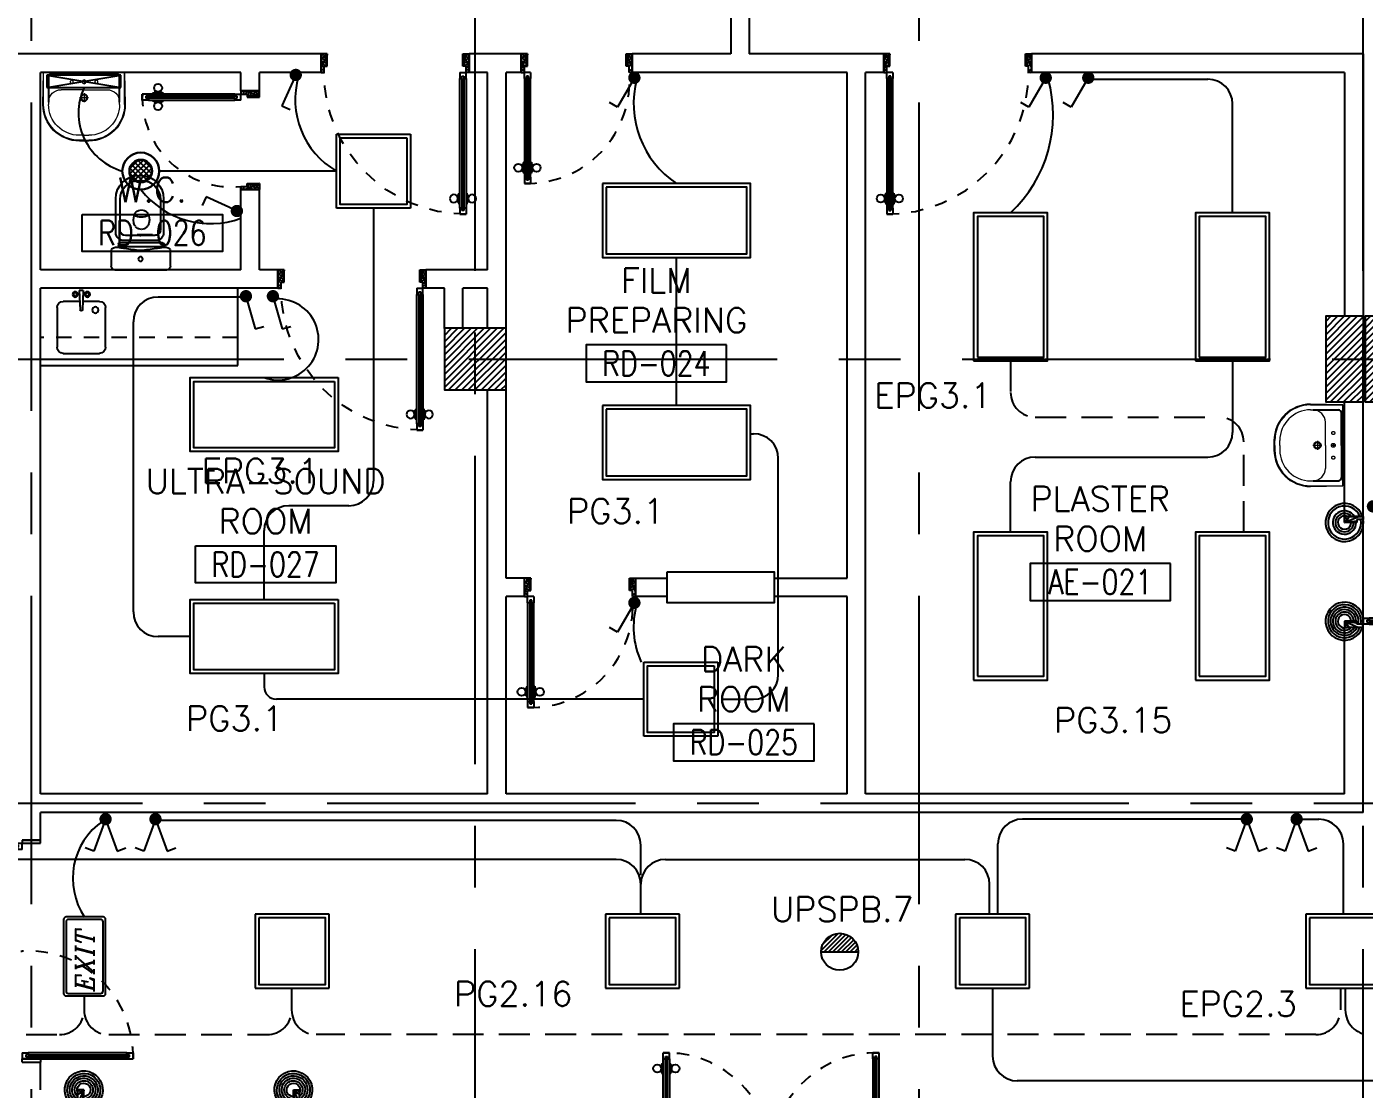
# Model space of a CAD drawing. Extents: x -10 to 91, y -4 to 87.
# Drawn here: x 35.11 to 45.95, y 52.99 to 61.6 of the extents above; entities that cross this region are included whole.
import ezdxf
from ezdxf.enums import TextEntityAlignment as Align

# ---------------------------------------------------------------- set-up
doc = ezdxf.new("R2010")
doc.units = 0
doc.header["$MEASUREMENT"] = 0
for name, pattern in [('CENTERX2', [4, 2.5, -0.5, 0.5, -0.5]), ('DASHED', [0.75, 0.5, -0.25]), ('HIDDEN', [0.375, 0.25, -0.125]), ('HIDDEN2', [0.1875, 0.125, -0.0625])]:
    doc.linetypes.add(name, pattern=pattern)
doc.layers.get('0').update_dxf_attribs({"linetype": 'CONTINUOUS'})
for name, color, linetype in [('AXES', 11, 'CENTERX2'), ('COL', 11, 'CONTINUOUS'), ('DIM', 11, 'CONTINUOUS'), ('DOOR', 11, 'CONTINUOUS'), ('E-CLINE', 2, 'CONTINUOUS'), ('E-HLINE', 2, 'HIDDEN'), ('E-LITE', 4, 'CONTINUOUS'), ('E-SWITCH', 4, 'CONTINUOUS'), ('E-TRXT', 4, 'CONTINUOUS'), ('EJ', 11, 'CONTINUOUS'), ('EL-LITE', 4, 'CONTINUOUS'), ('FIX', 11, 'CONTINUOUS'), ('HAT', 11, 'CONTINUOUS'), ('Locker', 11, 'CONTINUOUS'), ('ME-FIX', 11, 'CONTINUOUS'), ('RM-BOX', 11, 'CONTINUOUS'), ('RM-NAME', 11, 'CONTINUOUS'), ('RM-NO', 11, 'CONTINUOUS'), ('SUNI-FUR', 11, 'CONTINUOUS'), ('WALL', 11, 'CONTINUOUS')]:
    doc.layers.add(name, color=color, linetype=linetype)
doc.styles.add('ITALICC', font='italicc')
doc.styles.add('ROMANS', font='ROMANS.shx', dxfattribs={"width": 0.6})

# ---------------------------------------------------------------- blocks, each defined once
blk = doc.blocks.new('RM1')
at = {"layer": 'RM-BOX'}
blk.add_lwpolyline([(570, -200), (-570, -200), (-570, -500), (570, -500)], close=True, dxfattribs=at)
at = {"layer": 'RM-NAME', "style": 'ROMANS'}
for tag, p in [('ROOMNAME1', (0, 324)), ('ROOMNAME2', (0, 0))]:
    blk.add_attdef(tag, text='', height=200, dxfattribs=at).set_placement(p, align=Align.MIDDLE)
at = {"layer": 'RM-NO', "style": 'ROMANS', "width": 0.8}
blk.add_attdef('ROOMNO', text='', height=200, dxfattribs=at).set_placement((0, -350), align=Align.MIDDLE)
blk = doc.blocks.new('*X117')
at = {"color": 0}
for p, q in [((49339, 55120), (49820, 55601)), ((49339, 55173), (49767, 55601)), ((49339, 55226), (49714, 55601)), ((49339, 55279), (49661, 55601)), ((49339, 55332), (49608, 55601)), ((49339, 55385), (49555, 55601)), ((49339, 55438), (49502, 55601)), ((49339, 55491), (49449, 55601)), ((49339, 55544), (49396, 55601)), ((49339, 55597), (49343, 55601)), ((49373, 55101), (49839, 55567)), ((49426, 55101), (49839, 55514)), ((49480, 55101), (49839, 55461)), ((49533, 55101), (49839, 55408)), ((49586, 55101), (49839, 55355)), ((49639, 55101), (49839, 55302)), ((49692, 55101), (49839, 55249)), ((49745, 55101), (49839, 55196)), ((49798, 55101), (49839, 55143))]:
    blk.add_line(p, q, dxfattribs=at)
blk = doc.blocks.new('COL50')
at = {"layer": 'COL'}
blk.add_lwpolyline([(-250, 250), (-250, -250), (250, -250), (250, 250)], close=True, dxfattribs=at)
blk = doc.blocks.new('A$C272A55A0')
at = {"layer": 'DOOR', "color": 0, "linetype": 'ByBlock'}
for p, q in [((0, 900), (0, 1050)), ((50, 1050), (0, 1050)), ((50, 950), (50, 1050)), ((1750, 950), (1750, 1050)), ((1750, 1050), (1800, 1050)), ((1800, 1050), (1800, 900)), ((0, 900), (25, 900)), ((25, 950), (50, 950)), ((25, 900), (25, 950)), ((75, 900), (25, 900)), ((25, 850), (25, 900)), ((58, 870), (42, 870)), ((42, 870), (42, 850)), ((58, 850), (58, 870)), ((75, 900), (75, 850)), ((1725, 900), (1775, 900)), ((1725, 900), (1725, 850)), ((1742, 870), (1758, 870)), ((1742, 850), (1742, 870)), ((1775, 950), (1750, 950)), ((1758, 870), (1758, 850)), ((1775, 900), (1775, 950)), ((1800, 900), (1775, 900)), ((1775, 850), (1775, 900)), ((42, 850), (25, 850)), ((75, 850), (58, 850)), ((1725, 850), (1742, 850)), ((1758, 850), (1775, 850)), ((1718, 160), (1709, 160)), ((1709, 95), (1709, 160)), ((1725, 173), (1718, 173)), ((1718, 173), (1718, 83)), ((1718, 95), (1718, 160)), ((1775, 173), (1782, 173)), ((1782, 173), (1782, 83)), ((1782, 160), (1791, 160)), ((1782, 95), (1782, 160)), ((1791, 95), (1791, 160)), ((25, 50), (42, 50)), ((25, 50), (25, 0)), ((25, 0), (75, 0)), ((75, 0), (25, 0)), ((42, 50), (42, 30)), ((42, 30), (58, 30)), ((58, 50), (75, 50)), ((58, 50), (58, 30)), ((75, 50), (75, 0)), ((1718, 95), (1709, 95)), ((1725, 83), (1718, 83)), ((1742, 50), (1725, 50)), ((1725, 50), (1725, 0)), ((1775, 0), (1725, 0)), ((1725, 0), (1775, 0)), ((1742, 50), (1742, 30)), ((1758, 30), (1742, 30)), ((1775, 50), (1758, 50)), ((1758, 50), (1758, 30)), ((1775, 83), (1782, 83)), ((1775, 50), (1775, 0)), ((1782, 95), (1791, 95))]:
    blk.add_line(p, q, dxfattribs=at)
at = {"layer": 'DOOR', "color": 9, "linetype": 'ByBlock'}
for p, q in [((50, 1050), (0, 1010)), ((50, 1050), (0, 937)), ((50, 1050), (37, 950)), ((1750, 1050), (1800, 1010)), ((1750, 1050), (1800, 937)), ((1750, 1050), (1763, 950))]:
    blk.add_line(p, q, dxfattribs=at)
at = {"layer": 'DOOR', "linetype": 'ByBlock'}
for p, q in [((25, 850), (25, 50)), ((42, 850), (42, 50)), ((58, 850), (58, 50)), ((75, 50), (75, 850)), ((1725, 50), (1725, 850)), ((1742, 850), (1742, 50)), ((1758, 850), (1758, 50)), ((1775, 850), (1775, 50))]:
    blk.add_line(p, q, dxfattribs=at)
at = {"layer": 'DOOR', "color": 0, "linetype": 'ByBlock'}
for centre in [(1676, 128), (1824, 128)]:
    blk.add_circle(centre, 32.4, dxfattribs=at)
at = {"layer": 'DOOR', "color": 9, "linetype": 'ByBlock'}
for centre, radius, start, end in [((50, 1050), 54.4, 203.2074, 270), ((50, 1050), 74.4, 227.7764, 270), ((50, 1050), 34.4, 180, 270), ((50, 1050), 14.4, 180, 270), ((1750, 1050), 14.4, 270, 0), ((1750, 1050), 34.4, 270, 0), ((1750, 1050), 54.4, 270, 336.7926), ((1750, 1050), 74.4, 270, 312.2236), ((50, 1050), 94.4, 238.0182, 270), ((50, 1050), 114, 244.0838, 257.3774), ((50, 1050), 134, 248.1598, 259.28), ((50, 1050), 154, 251.1053, 256.2858), ((1750, 1050), 94.4, 270, 301.9818), ((1750, 1050), 114, 282.6226, 295.9162), ((1750, 1050), 134, 280.72, 291.8402), ((1750, 1050), 154, 283.7142, 288.8947)]:
    blk.add_arc(centre, radius, start, end, dxfattribs=at)
at = {"layer": 'DOOR', "linetype": 'HIDDEN', "ltscale": 0.5}
for centre, start, end in [((50, 851), 268.3174, 3.2965), ((1750, 851), 176.7035, 271.6826)]:
    blk.add_arc(centre, 851, start, end, dxfattribs=at)
at = {"layer": 'WALL', "linetype": 'ByBlock'}
blk.add_line((1800, 900), (1800, 1050), dxfattribs=at)
blk = doc.blocks.new('A$C3CD36B94')
at = {"layer": 'DOOR', "color": 0, "linetype": 'ByBlock'}
for p, q in [((106, 950), (56, 950)), ((56, 800), (56, 950)), ((106, 850), (106, 950)), ((806, 950), (856, 950)), ((806, 850), (806, 950)), ((856, 800), (856, 950)), ((856, 950), (856, 800)), ((56, 800), (81, 800)), ((81, 850), (106, 850)), ((81, 800), (81, 850)), ((131, 800), (81, 800)), ((81, 750), (81, 800)), ((114, 770), (98, 770)), ((98, 770), (98, 750)), ((114, 750), (114, 770)), ((131, 800), (131, 750)), ((831, 850), (806, 850)), ((831, 800), (831, 850)), ((856, 800), (831, 800)), ((98, 750), (81, 750)), ((131, 750), (114, 750)), ((65, 95), (65, 160)), ((74, 160), (65, 160)), ((74, 173), (74, 83)), ((81, 173), (74, 173)), ((74, 95), (74, 160)), ((131, 173), (138, 173)), ((138, 173), (138, 83)), ((138, 95), (138, 160)), ((138, 160), (147, 160)), ((147, 95), (147, 160)), ((74, 95), (65, 95)), ((81, 83), (74, 83)), ((81, 50), (81, 0)), ((81, 50), (98, 50)), ((131, 0), (81, 0)), ((81, 0), (131, 0)), ((98, 50), (98, 30)), ((98, 30), (114, 30)), ((114, 50), (114, 30)), ((114, 50), (131, 50)), ((131, 83), (138, 83)), ((131, 50), (131, 0)), ((138, 95), (147, 95))]:
    blk.add_line(p, q, dxfattribs=at)
at = {"layer": 'DOOR', "color": 9, "linetype": 'ByBlock'}
for p, q in [((106, 950), (56, 910)), ((106, 950), (56, 837)), ((106, 950), (93, 850)), ((806, 950), (819, 850)), ((806, 950), (856, 837)), ((806, 950), (856, 910))]:
    blk.add_line(p, q, dxfattribs=at)
at = {"layer": 'DOOR', "linetype": 'ByBlock'}
for p, q in [((81, 750), (81, 50)), ((98, 750), (98, 50)), ((114, 750), (114, 50)), ((131, 50), (131, 750))]:
    blk.add_line(p, q, dxfattribs=at)
at = {"layer": 'DOOR', "color": 0, "linetype": 'ByBlock'}
for centre in [(32, 128), (179, 128)]:
    blk.add_circle(centre, 32.4, dxfattribs=at)
at = {"layer": 'DOOR', "color": 9, "linetype": 'ByBlock'}
for centre, radius, start, end in [((106, 950), 54.4, 203.2074, 270), ((106, 950), 74.4, 227.7764, 270), ((106, 950), 94.4, 238.0182, 270), ((106, 950), 34.4, 180, 270), ((106, 950), 14.4, 180, 270), ((806, 950), 34.4, 270, 0), ((806, 950), 14.4, 270, 0), ((806, 950), 54.4, 270, 336.7926), ((806, 950), 74.4, 270, 312.2236), ((806, 950), 94.4, 270, 301.9818), ((106, 950), 114, 244.0838, 257.3774), ((106, 950), 134, 248.1598, 259.28), ((106, 950), 154, 251.1053, 256.2858), ((806, 950), 134, 280.72, 291.8402), ((806, 950), 154, 283.7142, 288.8947)]:
    blk.add_arc(centre, radius, start, end, dxfattribs=at)
at = {"layer": 'DOOR', "linetype": 'HIDDEN', "ltscale": 0.5}
blk.add_arc((106, 729), 729, 268.0335, 5.6617, dxfattribs=at)
blk = doc.blocks.new('DOOR90')
at = {"layer": 'DOOR', "color": 7, "linetype": 'ByBlock'}
for p, q in [((-150, 0), (0, 0)), ((-150, 0), (-150, -25)), ((0, -50), (-114, 0)), ((0, -50), (-40, 0)), ((0, -50), (0, 0)), ((-1000, -25), (-1050, -25)), ((-1050, -75), (-1050, -25)), ((-1050, -25), (-1050, -75)), ((-1000, -75), (-1050, -75)), ((-1000, -42), (-1020, -42)), ((-1020, -42), (-1020, -58)), ((-1000, -58), (-1020, -58)), ((-1000, -25), (-1000, -42)), ((-1000, -58), (-1000, -75)), ((-878, -18), (-968, -18)), ((-968, -25), (-968, -18)), ((-968, -75), (-968, -82)), ((-878, -82), (-968, -82)), ((-955, -9), (-890, -9)), ((-955, -18), (-955, -9)), ((-955, -18), (-890, -18)), ((-955, -82), (-890, -82)), ((-955, -82), (-955, -91)), ((-955, -91), (-890, -91)), ((-890, -18), (-890, -9)), ((-890, -82), (-890, -91)), ((-878, -25), (-878, -18)), ((-878, -75), (-878, -82)), ((-200, -25), (-150, -25)), ((-200, -42), (-200, -25)), ((-180, -42), (-200, -42)), ((-200, -58), (-180, -58)), ((-200, -75), (-200, -58)), ((-150, -75), (-200, -75)), ((-180, -58), (-180, -42)), ((-150, -25), (-100, -25)), ((-150, -75), (-150, -25)), ((-100, -25), (-100, -50)), ((0, -50), (-100, -37)), ((-100, -50), (0, -50)), ((0, -850), (-114, -900)), ((-100, -875), (-100, -850)), ((0, -850), (-100, -863)), ((-100, -850), (0, -850)), ((0, -850), (-40, -900)), ((0, -850), (0, -900)), ((-150, -875), (-100, -875)), ((-150, -900), (-150, -875)), ((-150, -900), (0, -900)), ((0, -900), (-150, -900))]:
    blk.add_line(p, q, dxfattribs=at)
at = {"layer": 'DOOR', "linetype": 'ByBlock'}
for p, q in [((-200, -25), (-1000, -25)), ((-200, -42), (-1000, -42)), ((-200, -58), (-1000, -58)), ((-1000, -75), (-200, -75))]:
    blk.add_line(p, q, dxfattribs=at)
at = {"layer": 'DOOR', "color": 7, "linetype": 'ByBlock'}
for centre in [(-923, 24), (-923, -124)]:
    blk.add_circle(centre, 32.4, dxfattribs=at)
for centre, radius, start, end in [((0, -50), 154, 161.1053, 166.2858), ((0, -50), 94.4, 148.0182, 180), ((0, -50), 134, 158.1598, 169.28), ((0, -50), 114, 154.0838, 167.3774), ((0, -50), 74.4, 137.7764, 180), ((0, -50), 54.4, 113.2074, 180), ((0, -50), 34.4, 90, 180), ((0, -50), 14.4, 90, 180), ((0, -850), 94.4, 180, 211.9818), ((0, -850), 74.4, 180, 222.2236), ((0, -850), 54.4, 180, 246.7926), ((0, -850), 34.4, 180, 270), ((0, -850), 14.4, 180, 270), ((0, -850), 154, 193.7142, 198.8947), ((0, -850), 134, 190.72, 201.8402)]:
    blk.add_arc(centre, radius, start, end, dxfattribs=at)
at = {"layer": 'DOOR', "linetype": 'HIDDEN', "ltscale": 0.5}
blk.add_arc((-222, -50), 828, 178.2701, 275.003, dxfattribs=at)
blk = doc.blocks.new('LAV-003')
at = {"layer": 'FIX', "linetype": 'ByBlock'}
blk.add_line((-328, -25), (328, -25), dxfattribs=at)
at = {"layer": 'FIX', "linetype": 'Continuous', "lineweight": 20}
for p, q in [((-328, -285), (-328, -25)), ((328, -285), (328, -25)), ((0, -165), (-187, -165)), ((0, -165), (187, -165)), ((-288, -285), (-288, -265)), ((287, -285), (287, -265)), ((0, -535), (-38, -535)), ((0, -535), (38, -535)), ((0, -575), (-38, -575)), ((0, -575), (38, -575))]:
    blk.add_line(p, q, dxfattribs=at)
at = {"layer": 'FIX', "linetype": 'ByBlock', "ltscale": 0.3}
for p, q in [((-288, -265), (-288, -60)), ((0, -35), (-262, -35)), ((0, -35), (262, -35)), ((287, -265), (287, -60))]:
    blk.add_line(p, q, dxfattribs=at)
at = {"layer": 'FIX', "lineweight": 20}
for p, q in [((-16, -101), (15, -101)), ((0, -85), (0, -116))]:
    blk.add_line(p, q, dxfattribs=at)
at = {"layer": 'FIX', "linetype": 'DASHED', "lineweight": 20, "ltscale": 0.04}
for p, q in [((0, -194), (0, -266)), ((-36, -230), (37, -230))]:
    blk.add_line(p, q, dxfattribs=at)
at = {"layer": 'FIX', "linetype": 'Continuous', "lineweight": 20}
blk.add_lwpolyline([(295, -25), (0, -25), (-328, -25), (-334, -285, 0.414214), (-38, -582), (0, -582), (38, -582, 0.414214), (334, -285), (328, -25), (0, -25)], format="xyb", dxfattribs=at)
at = {"layer": 'FIX', "linetype": 'HIDDEN', "lineweight": 20, "ltscale": 0.05}
for centre in [(-100, -101), (100, -101)]:
    blk.add_circle(centre, 12.4, dxfattribs=at)
at = {"layer": 'FIX', "lineweight": 20}
for centre, radius in [((0, -101), 15.5), ((0, -230), 29.5), ((0, -230), 22.5)]:
    blk.add_circle(centre, radius, dxfattribs=at)
at = {"layer": 'FIX', "linetype": 'ByBlock', "ltscale": 0.3}
for centre, start, end in [((-262, -60), 90, 180), ((262, -60), 0, 90)]:
    blk.add_arc(centre, 25, start, end, dxfattribs=at)
at = {"layer": 'FIX', "linetype": 'Continuous', "lineweight": 20}
for centre, radius, start, end in [((-187, -265), 100, 90, 180), ((187, -265), 100, 0, 90), ((-38, -285), 290, 180, 270), ((-38, -285), 250, 180, 270), ((38, -285), 290, 270, 0), ((38, -285), 250, 270, 0)]:
    blk.add_arc(centre, radius, start, end, dxfattribs=at)
blk = doc.blocks.new('C11')
at = {"layer": 'HAT'}
h = blk.add_hatch(dxfattribs=at)
h.set_pattern_fill('ANSI31', color=256, scale=300, style=0)
h.set_pattern_definition([(45, (-383765.23, -62181), (-26.5165043, 26.5165043), [])])
h.paths.add_polyline_path([(-20, 350), (-20, 700), (-320, 700), (-320, 350)])
h.paths.add_polyline_path([(-320, 0), (-20, 0), (-20, 350), (-320, 350)])
h = blk.add_hatch(dxfattribs=at)
h.set_pattern_fill('ANSI31', color=256, scale=300, style=0)
h.set_pattern_definition([(45, (-383445.23, -62181), (-26.5165043, 26.5165043), [])])
h.paths.add_polyline_path([(300, 350), (300, 700), (0, 700), (0, 350)])
h.paths.add_polyline_path([(0, 0), (300, 0), (300, 350), (0, 350)])
at = {"layer": 'COL'}
for points in [[(-20, 700), (-20, 0), (-320, 0), (-320, 700)], [(300, 700), (300, 0), (0, 0), (0, 700)]]:
    blk.add_lwpolyline(points, close=True, dxfattribs=at)
blk = doc.blocks.new('DOOR100')
at = {"layer": 'DOOR', "color": 7, "linetype": 'ByBlock'}
for p, q in [((-91, 1205), (-91, 1140)), ((-82, 1205), (-91, 1205)), ((-82, 1128), (-82, 1218)), ((-75, 1218), (-82, 1218)), ((-82, 1205), (-82, 1140)), ((-75, 1250), (-75, 1300)), ((-75, 1300), (-25, 1300)), ((-25, 1300), (-75, 1300)), ((-58, 1250), (-75, 1250)), ((-58, 1250), (-58, 1270)), ((-42, 1270), (-58, 1270)), ((-42, 1250), (-42, 1270)), ((-25, 1250), (-42, 1250)), ((-25, 1250), (-25, 1300)), ((-25, 1218), (-18, 1218)), ((-18, 1128), (-18, 1218)), ((-18, 1205), (-18, 1140)), ((-18, 1205), (-9, 1205)), ((-9, 1205), (-9, 1140)), ((-82, 1140), (-91, 1140)), ((-75, 1128), (-82, 1128)), ((-25, 1128), (-18, 1128)), ((-18, 1140), (-9, 1140)), ((-1200, 0), (-1200, 150)), ((-1200, 150), (-1175, 150)), ((-1200, 150), (-1200, 0)), ((-1150, 0), (-1200, 114)), ((-1175, 150), (-1175, 100)), ((-75, 200), (-58, 200)), ((-75, 150), (-75, 200)), ((-75, 150), (-25, 150)), ((-58, 200), (-58, 180)), ((-58, 180), (-42, 180)), ((-50, 0), (0, 114)), ((-42, 200), (-25, 200)), ((-42, 180), (-42, 200)), ((-25, 200), (-25, 150)), ((0, 150), (-25, 150)), ((-25, 150), (-25, 100)), ((0, 0), (0, 150)), ((0, 150), (0, 0)), ((-1150, 0), (-1200, 40)), ((-1150, 0), (-1200, 0)), ((-1175, 100), (-1150, 100)), ((-1150, 0), (-1163, 100)), ((-1150, 100), (-1150, 0)), ((-50, 100), (-50, 0)), ((-50, 0), (-37, 100)), ((-25, 100), (-50, 100)), ((-50, 0), (0, 40)), ((-50, 0), (0, 0))]:
    blk.add_line(p, q, dxfattribs=at)
at = {"layer": 'DOOR', "linetype": 'ByBlock'}
for p, q in [((-75, 1250), (-75, 200)), ((-58, 200), (-58, 1250)), ((-42, 200), (-42, 1250)), ((-25, 200), (-25, 1250))]:
    blk.add_line(p, q, dxfattribs=at)
at = {"layer": 'DOOR', "color": 7, "linetype": 'ByBlock'}
for centre in [(-124, 1173), (24, 1173)]:
    blk.add_circle(centre, 32.4, dxfattribs=at)
at = {"layer": 'DOOR', "linetype": 'HIDDEN', "ltscale": 0.5}
blk.add_arc((-25, 150), 1150, 90, 180, dxfattribs=at)
at = {"layer": 'DOOR', "color": 7, "linetype": 'ByBlock'}
for centre, radius, start, end in [((-1150, 0), 154, 103.7142, 108.8947), ((-1150, 0), 134, 100.72, 111.8402), ((-50, 0), 134, 68.1598, 79.28), ((-50, 0), 114, 64.0838, 77.3774), ((-50, 0), 154, 71.1053, 76.2858), ((-1150, 0), 94.4, 90, 121.9818), ((-1150, 0), 74.4, 90, 132.2236), ((-1150, 0), 54.4, 90, 156.7926), ((-1150, 0), 34.4, 90, 180), ((-1150, 0), 14.4, 90, 180), ((-50, 0), 94.4, 58.0182, 90), ((-50, 0), 74.4, 47.7764, 90), ((-50, 0), 54.4, 23.2074, 90), ((-50, 0), 34.4, 0, 90), ((-50, 0), 14.4, 0, 90)]:
    blk.add_arc(centre, radius, start, end, dxfattribs=at)
blk = doc.blocks.new('A$C49F1192B')
at = {"layer": 'DOOR', "color": 0, "linetype": 'ByBlock', "xscale": -1, "rotation": 270}
blk.add_blockref('DOOR100', (0, 1200), dxfattribs=at)
blk = doc.blocks.new('2')
at = {"layer": 'SUNI-FUR', "linetype": 'Continuous'}
for p, q in [((0.014, 0.765), (0.004, 0.765)), ((0.016, 0.724), (-0.003, 0.724)), ((-0.185, 0.576), (-0.185, 0.3)), ((-0.159, 0.57), (-0.159, 0.32)), ((0.168, 0.32), (0.168, 0.57)), ((0.203, 0.3), (0.203, 0.576)), ((-0.065, 0.438), (-0.07, 0.406)), ((-0.005, 0.487), (-0.029, 0.481)), ((0.019, 0.481), (-0.005, 0.487)), ((0.06, 0.406), (0.055, 0.438)), ((-0.07, 0.406), (-0.065, 0.375)), ((-0.029, 0.331), (-0.005, 0.326)), ((-0.005, 0.326), (0.019, 0.331)), ((0.057, 0.377), (0.06, 0.406)), ((-0.176, 0.218), (0.172, 0.218)), ((-0.122, 0.237), (0.009, 0.237)), ((-0.113, 0.279), (0.008, 0.279)), ((0.001, 0.279), (0.123, 0.279)), ((0.008, 0.279), (0.001, 0.279)), ((0.009, 0.237), (0.14, 0.237)), ((-0.241, 0.03), (-0.241, 0.15)), ((-0.211, 0.18), (-0.17, 0.18)), ((-0.186, 0.199), (-0.186, 0.208)), ((0.172, 0.189), (-0.176, 0.189)), ((0.174, 0.18), (0.211, 0.18)), ((0.174, 0.18), (0.174, 0.18)), ((0.182, 0.208), (0.182, 0.199)), ((0.241, 0.15), (0.241, 0.03)), ((0.211, 0), (-0.211, 0))]:
    blk.add_line(p, q, dxfattribs=at)
blk.add_circle((0.002, 0.087), 0.0184, dxfattribs=at)
for centre, radius, start, end in [((0.004, 0.576), 0.189, 90, 180), ((0.014, 0.576), 0.189, 0, 90), ((-0.005, 0.57), 0.154, 90, 180), ((0.014, 0.57), 0.154, 0, 90), ((0.013, 0.412), 0.082, 141.0758, 161.504), ((-0.007, 0.537), 0.112, 239.4234, 302.9162), ((0.002, 0.421), 0.0682, 117.1532, 141.0758), ((-0.012, 0.421), 0.0682, 38.9242, 62.8468), ((-0.023, 0.412), 0.082, 18.496, 38.9242), ((0.013, 0.401), 0.082, 198.496, 218.9242), ((0.002, 0.392), 0.0682, 218.9242, 242.8468), ((-0.012, 0.392), 0.0682, 297.1532, 321.0758), ((-0.029, 0.406), 0.0901, 321.0758, 341.504), ((-0.176, 0.208), 0.01, 90, 180), ((-0.122, 0.3), 0.063, 180, 270), ((-0.116, 0.322), 0.0432, 183.5129, 273.5129), ((0.125, 0.322), 0.0432, 266.4871, 356.4871), ((0.14, 0.3), 0.063, 270, 0), ((0.172, 0.208), 0.01, 0, 90), ((-0.211, 0.15), 0.03, 90, 180), ((-0.176, 0.199), 0.01, 180, 270), ((-0.201, -0.252), 0.433, 79.7535, 85.8109), ((0.075, 1.126), 0.973, 258.1938, 265.7347), ((-0.07, 1.126), 0.973, 274.2653, 281.8062), ((0.206, -0.252), 0.433, 94.1891, 100.2465), ((0.172, 0.199), 0.01, 270, 0), ((0.211, 0.15), 0.03, 0, 90), ((-0.211, 0.03), 0.03, 180, 270), ((0.211, 0.03), 0.03, 270, 0)]:
    blk.add_arc(centre, radius, start, end, dxfattribs=at)
blk = doc.blocks.new('fe-door')
at = {"layer": 'DOOR', "color": 0, "linetype": 'ByBlock'}
for p, q in [((-900, 1775), (-900, 1725)), ((-900, 1725), (-900, 1775)), ((-850, 1775), (-900, 1775)), ((-870, 1758), (-870, 1742)), ((-850, 1758), (-870, 1758)), ((-850, 1742), (-870, 1742)), ((-850, 1775), (-850, 1758)), ((-850, 1742), (-850, 1725)), ((-818, 1775), (-818, 1782)), ((-728, 1782), (-818, 1782)), ((-805, 1782), (-805, 1791)), ((-805, 1791), (-740, 1791)), ((-805, 1782), (-740, 1782)), ((-740, 1782), (-740, 1791)), ((-728, 1775), (-728, 1782)), ((-50, 1758), (-50, 1775)), ((-50, 1775), (0, 1775)), ((-30, 1758), (-50, 1758)), ((-50, 1725), (-50, 1742)), ((-50, 1742), (-30, 1742)), ((-30, 1742), (-30, 1758)), ((150, 1800), (0, 1800)), ((0, 1800), (0, 1775)), ((0, 1725), (0, 1775)), ((0, 1775), (150, 1775)), ((150, 1775), (150, 1800)), ((-850, 1725), (-900, 1725)), ((-818, 1725), (-818, 1718)), ((-728, 1718), (-818, 1718)), ((-805, 1718), (-805, 1709)), ((-805, 1718), (-740, 1718)), ((-805, 1709), (-740, 1709)), ((-740, 1718), (-740, 1709)), ((-728, 1725), (-728, 1718)), ((0, 1725), (-50, 1725)), ((0, 75), (0, 25)), ((0, 75), (50, 75)), ((0, 0), (0, 25)), ((0, 25), (50, 25)), ((150, 25), (0, 25)), ((0, 0), (150, 0)), ((30, 58), (30, 42)), ((50, 58), (30, 58)), ((30, 42), (50, 42)), ((50, 75), (50, 58)), ((50, 42), (50, 25)), ((150, 25), (150, 0)), ((850, 58), (850, 75)), ((850, 75), (900, 75)), ((850, 58), (870, 58)), ((850, 25), (850, 42)), ((850, 42), (870, 42)), ((850, 25), (900, 25)), ((870, 42), (870, 58)), ((900, 25), (900, 75)), ((900, 75), (900, 25))]:
    blk.add_line(p, q, dxfattribs=at)
at = {"layer": 'DOOR', "linetype": 'ByBlock'}
for p, q in [((-50, 1775), (-850, 1775)), ((-50, 1758), (-850, 1758)), ((-50, 1742), (-850, 1742)), ((-850, 1725), (-50, 1725)), ((850, 75), (50, 75)), ((50, 58), (850, 58)), ((50, 42), (850, 42)), ((50, 25), (850, 25))]:
    blk.add_line(p, q, dxfattribs=at)
at = {"layer": 'DOOR', "color": 0, "linetype": 'ByBlock'}
for centre in [(-773, 1824), (-773, 1676)]:
    blk.add_circle(centre, 32.4, dxfattribs=at)
at = {"layer": 'DOOR', "linetype": 'HIDDEN', "ltscale": 0.5}
for centre, start, end in [((-49, 1750), 178.3174, 273.2965), ((49, 50), 358.3174, 93.2965)]:
    blk.add_arc(centre, 851, start, end, dxfattribs=at)
at = {"layer": 'WALL'}
for p, q in [((0, 1800), (150, 1800)), ((0, 0), (150, 0))]:
    blk.add_line(p, q, dxfattribs=at)
at = {"layer": 'WALL', "linetype": 'ByBlock'}
blk.add_line((0, 1800), (150, 1800), dxfattribs=at)
blk = doc.blocks.new('A$C347D0806')
at = {"layer": 'ME-FIX'}
for p, q in [((0.627, 1.6), (0.627, 0)), ((0.107, 1.28), (0.107, 1.417)), ((0.157, 1.467), (0.478, 1.467)), ((0.528, 1.417), (0.528, 1.124)), ((0.019, 1.254), (0.019, 1.287)), ((0.019, 1.287), (0.174, 1.28)), ((0.019, 1.254), (0.174, 1.261)), ((0.107, 1.124), (0.107, 1.261)), ((0.478, 1.074), (0.157, 1.074)), ((0.627, 0), (0, 0))]:
    blk.add_line(p, q, dxfattribs=at)
for centre, radius in [((0.05, 1.32), 0.0217), ((0.05, 1.32), 0.014), ((0.05, 1.221), 0.0217), ((0.05, 1.221), 0.014), ((0.177, 1.156), 0.0255)]:
    blk.add_circle(centre, radius, dxfattribs=at)
for centre, radius, start, end in [((0.157, 1.417), 0.0499, 90, 180), ((0.478, 1.417), 0.0499, 0, 90), ((0.174, 1.27), 0.00997, 270, 90), ((0.157, 1.124), 0.0499, 180, 270), ((0.478, 1.124), 0.0499, 270, 0)]:
    blk.add_arc(centre, radius, start, end, dxfattribs=at)
blk = doc.blocks.new('L42')
at = {"layer": 'E-LITE'}
for p, q in [((0.3, 0.3), (-0.3, 0.3)), ((-0.3, 0.3), (-0.3, -0.3)), ((0.3, -0.3), (0.3, 0.3)), ((-0.3, -0.3), (0.3, -0.3))]:
    blk.add_line(p, q, dxfattribs=at)
at = {"layer": 'E-LITE', "color": 8}
blk.add_lwpolyline([(-0.27, 0.27), (-0.27, -0.27), (0.27, -0.27), (0.27, 0.27)], close=True, dxfattribs=at)
blk = doc.blocks.new('L44')
at = {"layer": 'E-LITE'}
blk.add_lwpolyline([(-0.61, 0.3), (-0.61, -0.3), (0.59, -0.3), (0.59, 0.3)], close=True, dxfattribs=at)
at = {"layer": 'E-LITE', "color": 8}
blk.add_lwpolyline([(-0.58, 0.27), (-0.58, -0.27), (0.56, -0.27), (0.56, 0.27)], close=True, dxfattribs=at)
blk = doc.blocks.new('MR20')
at = {"layer": 'E-LITE'}
for p, q in [((-300, 100), (-300, 0)), ((-300, 100), (-300, 0)), ((-300, 0), (300, 0)), ((-300, 0), (300, 0)), ((-300, 0), (300, 0)), ((-300, 0), (-300, 0)), ((300, 0), (300, 100)), ((300, 0), (300, 100)), ((300, 0), (300, 0))]:
    blk.add_line(p, q, dxfattribs=at)
at = {"layer": 'E-LITE', "color": 3}
blk.add_line((300, 100), (-300, 100), dxfattribs=at)
at = {"layer": 'E-LITE', "color": 8}
for p, q in [((300, 0), (-300, 100)), ((300, 100), (-300, 0))]:
    blk.add_line(p, q, dxfattribs=at)
blk = doc.blocks.new('*X182')
at = {"color": 0}
for p, q in [((21548.527, 18540.142), (21548.801, 18540.415)), ((21548.529, 18539.966), (21548.977, 18540.414)), ((21548.584, 18539.845), (21549.098, 18540.359)), ((21548.672, 18539.756), (21549.187, 18540.271)), ((21548.793, 18539.7), (21549.243, 18540.15)), ((21548.966, 18539.696), (21549.246, 18539.977))]:
    blk.add_line(p, q, dxfattribs=at)
blk = doc.blocks.new('SPOT')
at = {"layer": 'E-LITE'}
for radius in [0.6, 0.369]:
    blk.add_circle((0, 0), radius, dxfattribs=at)
at = {"layer": 'E-LITE', "color": 8}
blk.add_blockref('*X182', (-21548.886, -18540.056), dxfattribs=at)
blk = doc.blocks.new('1G2W')
for p, q in [((0.517, 0.188), (0.466, 0.329)), ((0, 0), (0.517, 0.188)), ((0, 0), (0.517, -0.188)), ((0.517, -0.188), (0.466, -0.329))]:
    blk.add_line(p, q)
at = {"const_width": 0.1}
blk.add_lwpolyline([(-0.05, 0, 1), (0.05, 0, 1)], format="xyb", close=True, dxfattribs=at)
blk = doc.blocks.new('EXIT')
at = {"layer": 'E-LITE', "color": 4}
for p, q in [((-0.32, 0.15), (-0.32, -0.15)), ((0.3, 0.17), (-0.3, 0.17)), ((0.32, -0.15), (0.32, 0.15)), ((-0.3, -0.17), (0.3, -0.17))]:
    blk.add_line(p, q, dxfattribs=at)
at = {"layer": 'E-LITE', "color": 8}
for p, q in [((-0.3, 0.13), (-0.3, -0.13)), ((0.28, 0.15), (-0.28, 0.15)), ((0.3, -0.13), (0.3, 0.13)), ((-0.28, -0.15), (0.28, -0.15))]:
    blk.add_line(p, q, dxfattribs=at)
at = {"layer": 'E-LITE', "color": 4}
for centre, start, end in [((-0.3, 0.15), 90, 180), ((0.3, 0.15), 360, 90), ((-0.3, -0.15), 180, 270), ((0.3, -0.15), 270, 0)]:
    blk.add_arc(centre, 0.02, start, end, dxfattribs=at)
at = {"layer": 'E-LITE', "color": 8}
for centre, start, end in [((-0.28, 0.13), 90, 180), ((0.28, 0.13), 0, 90), ((-0.28, -0.13), 180, 270), ((0.28, -0.13), 270, 0)]:
    blk.add_arc(centre, 0.02, start, end, dxfattribs=at)
at = {"layer": 'E-LITE', "color": 5, "style": 'ITALICC'}
blk.add_text('EXIT', height=0.15, dxfattribs=at).set_placement((-0.284, -0.078))
blk = doc.blocks.new('1G1W')
for p, q in [((0, 0), (0.55, 0)), ((0.55, 0), (0.55, -0.15))]:
    blk.add_line(p, q)
at = {"const_width": 0.1}
blk.add_lwpolyline([(-0.05, 0, 1), (0.05, 0, 1)], format="xyb", close=True, dxfattribs=at)
blk = doc.blocks.new('EL')
at = {"layer": 'EL-LITE'}
h = blk.add_hatch(dxfattribs=at)
h.set_pattern_fill('ANSI31', color=4, scale=0.2, style=0)
h.set_pattern_definition([(45, (587.071197, 567.777136), (-0.0176776695, 0.0176776695), [])])
h.paths.add_polyline_path([(0.15, 0, 1), (-0.15, 0)])
at = {"layer": 'EL-LITE', "color": 4}
blk.add_line((-0.15, 0), (0.15, 0), dxfattribs=at)
blk.add_circle((0, 0), 0.15, dxfattribs=at)

msp = doc.modelspace()

# ---------------------------------------------------------------- linework, layer by layer
at = {"layer": 'AXES'}
for p, q in [((38.7439, 7.6211), (38.7439, 86.0986)), ((45.9439, 7.6211), (45.9439, 85.7579)), ((35.1439, 14.4854), (35.1439, 73.3054)), ((42.3439, 14.4854), (42.3439, 73.3054)), ((2.6925, 58.9054), (71.7839, 58.9054)), ((13.5439, 55.3054), (71.7839, 55.3054))]:
    msp.add_line(p, q, dxfattribs=at)
at = {"layer": 'E-CLINE', "color": 4}
for p, q in [((43.7374, 61.1748), (44.686, 61.1748)), ((44.886, 60.0921), (44.886, 60.9748)), ((37.6189, 60.4304), (36.1814, 60.4304)), ((37.9189, 60.1304), (37.9189, 57.9165)), ((40.3764, 58.5304), (40.3764, 59.7304)), ((36.8597, 59.4092), (36.1709, 59.4092)), ((35.9709, 56.8554), (35.9709, 59.2092)), ((44.886, 58.8921), (44.886, 58.3117)), ((40.9764, 58.3006), (41.0018, 58.3006)), ((41.2018, 56.3479), (41.2018, 58.1006)), ((43.286, 58.1117), (44.686, 58.1117)), ((43.086, 57.5039), (43.086, 57.9117)), ((37.7189, 57.7165), (37.2314, 57.7165)), ((37.0314, 56.9554), (37.0314, 57.5165)), ((36.4314, 56.6554), (36.1709, 56.6554)), ((37.0314, 56.3554), (37.0314, 56.2479)), ((40.1112, 56.1479), (37.1314, 56.1479)), ((40.7412, 56.1479), (41.0018, 56.1479)), ((39.8867, 55.1654), (36.1467, 55.1654)), ((40.0867, 54.7217), (40.0867, 54.9654)), ((39.8867, 54.8488), (34.5988, 54.8488)), ((40.0867, 54.4051), (40.0867, 54.6488)), ((42.9152, 54.4051), (42.9152, 54.6488)), ((42.9402, 53.8051), (42.9402, 53.2531)), ((46.9662, 53.0531), (43.1402, 53.0531))]:
    msp.add_line(p, q, dxfattribs=at)
for centre, radius, start, end in [((37.951, 61.0097), 0.6677, 163.46869, 240.17776), ((36.0161, 60.9014), 0.4899, 155.18115, 254.04568), ((40.8024, 60.9766), 0.7739, 164.90803, 236.60432), ((42.3401, 60.8876), 1.0905, 313.15726, 15.44782), ((44.686, 60.9748), 0.2, 0, 90), ((36.5961, 60.7193), 0.7151, 217.85466, 290.27778), ((36.1709, 59.2092), 0.2, 90, 180), ((37.1441, 59.0646), 0.3291, 249.9785, 96.04633), ((41.0018, 58.1006), 0.2, 0, 90), ((44.686, 58.3117), 0.2, 270, 0), ((43.286, 57.9117), 0.2, 90, 180), ((37.7189, 57.9165), 0.2, 270, 0), ((37.2314, 57.5165), 0.2, 90, 180), ((36.1709, 56.8554), 0.2, 180, 270), ((40.6953, 56.7306), 0.6677, 163.46869, 205.04791), ((41.0018, 56.3479), 0.2, 270, 0), ((37.1314, 56.2479), 0.1, 180, 270), ((36.0417, 54.6965), 0.5623, 124.27394, 214.03816), ((39.8867, 54.9654), 0.2, 0, 90), ((39.8867, 54.6488), 0.2, 0, 90), ((40.2867, 54.6488), 0.2, 90, 180), ((42.7152, 54.6488), 0.2, 0, 90), ((43.1402, 53.2531), 0.2, 180, 270)]:
    msp.add_arc(centre, radius, start, end, dxfattribs=at)
at = {"layer": 'E-HLINE', "color": 4}
for p, q in [((43.086, 58.8921), (43.086, 58.6354)), ((43.286, 58.4354), (44.7762, 58.4354)), ((44.9762, 57.5039), (44.9762, 58.2354)), ((37.2548, 53.8051), (37.2548, 53.6278)), ((45.7612, 53.8051), (45.7612, 53.6278)), ((45.8, 53.8051), (45.8, 53.6278)), ((35.571, 53.7418), (35.571, 53.6278)), ((33.6013, 53.4278), (35.371, 53.4278)), ((35.771, 53.4278), (37.0548, 53.4278)), ((45.5612, 53.4278), (37.4548, 53.4278))]:
    msp.add_line(p, q, dxfattribs=at)
for centre, start, end in [((43.286, 58.6354), 180, 270), ((44.7762, 58.2354), 360, 90), ((35.371, 53.6278), 270, 0), ((35.771, 53.6278), 180, 270), ((37.0548, 53.6278), 270, 0), ((37.4548, 53.6278), 180, 270), ((45.5612, 53.6278), 270, 0), ((46, 53.6278), 180, 270)]:
    msp.add_arc(centre, 0.2, start, end, dxfattribs=at)
at = {"layer": 'E-SWITCH', "color": 4}
for p, q in [((45.0393, 55.1757), (43.1831, 55.1757)), ((45.4138, 55.1743), (45.5856, 55.1743)), ((42.9831, 54.4051), (42.9831, 54.9757)), ((45.7856, 54.4051), (45.7856, 54.9743)), ((40.2867, 54.8488), (42.7152, 54.8488))]:
    msp.add_line(p, q, dxfattribs=at)
for centre, start, end in [((43.1831, 54.9757), 90, 180), ((45.5856, 54.9743), 0, 90)]:
    msp.add_arc(centre, 0.2, start, end, dxfattribs=at)
at = {"layer": 'ME-FIX', "linetype": 'HIDDEN2'}
msp.add_line((36.8191, 59.0804), (35.2189, 59.0804), dxfattribs=at)
at = {"layer": 'WALL'}
for p, q in [((40.8158, 61.7054), (40.8158, 61.3804)), ((40.9658, 61.7054), (40.9658, 61.3804)), ((37.4939, 61.3804), (32.7939, 61.3804)), ((37.4939, 61.2304), (37.4939, 61.3804)), ((37.4939, 61.2304), (37.4939, 61.3804)), ((37.4939, 61.2304), (37.4939, 61.3804)), ((38.6939, 61.2304), (38.6939, 61.3804)), ((39.1172, 61.3804), (38.6939, 61.3804)), ((39.1172, 61.3804), (39.1172, 61.2304)), ((40.8158, 61.3804), (40.0172, 61.3804)), ((40.0172, 61.3804), (40.0172, 61.2304)), ((42.0564, 61.3804), (40.9658, 61.3804)), ((42.0564, 61.2304), (42.0564, 61.3804)), ((45.9439, 61.3804), (43.2564, 61.3804)), ((43.2564, 61.2304), (43.2564, 61.3804)), ((45.9439, 61.3804), (45.9439, 59.1554)), ((35.2189, 59.6304), (35.2189, 61.2304)), ((36.8439, 61.2304), (35.2189, 61.2304)), ((36.8439, 61.0804), (36.8439, 61.2304)), ((37.4939, 61.2304), (36.9939, 61.2304)), ((36.9939, 61.0804), (36.9939, 61.2304)), ((38.8439, 61.2304), (38.6939, 61.2304)), ((38.8439, 59.6304), (38.8439, 61.2304)), ((39.1172, 61.2304), (38.9939, 61.2304)), ((38.9939, 57.1304), (38.9939, 61.2304)), ((41.7589, 61.2304), (40.0172, 61.2304)), ((41.7589, 57.1304), (41.7589, 61.2304)), ((41.9089, 55.3804), (41.9089, 61.2304)), ((42.0564, 61.2304), (41.9089, 61.2304)), ((45.7939, 61.2304), (43.2564, 61.2304)), ((45.7939, 61.2304), (45.7939, 59.2554)), ((36.8439, 61.0804), (36.9939, 61.0804)), ((36.9939, 61.0804), (36.8439, 61.0804)), ((36.8439, 60.2804), (36.9939, 60.2804)), ((36.8439, 59.6304), (36.8439, 60.2804)), ((36.9939, 60.2804), (36.8439, 60.2804)), ((36.9939, 59.6304), (36.9939, 60.2804)), ((36.8439, 59.6304), (35.2189, 59.6304)), ((37.1439, 59.6304), (36.9939, 59.6304)), ((37.1439, 59.4804), (37.1439, 59.6304)), ((38.8439, 59.6304), (38.3439, 59.6304)), ((38.3439, 59.4804), (38.3439, 59.6304)), ((35.2189, 55.3804), (35.2189, 59.4804)), ((37.1439, 59.4804), (35.2189, 59.4804)), ((38.4939, 59.4804), (38.3439, 59.4804)), ((38.4939, 59.1554), (38.4939, 59.4804)), ((38.8439, 59.4804), (38.6439, 59.4804)), ((38.6439, 59.1554), (38.6439, 59.4804)), ((38.8439, 59.1554), (38.8439, 59.4804)), ((38.8439, 55.3804), (38.8439, 58.6554)), ((45.9439, 55.2304), (45.9439, 58.6554)), ((45.7939, 57.6304), (45.7939, 58.5554)), ((45.9439, 57.6304), (45.7939, 57.6304)), ((45.944, 57.6304), (45.7939, 57.6304)), ((39.1439, 57.1304), (38.9939, 57.1304)), ((39.1439, 56.9804), (39.1439, 57.1304)), ((40.0439, 56.9804), (40.0439, 57.1304)), ((40.0439, 57.1304), (40.3004, 57.1304)), ((41.1681, 57.1304), (41.7589, 57.1304)), ((39.1439, 56.9804), (38.9939, 56.9804)), ((38.9939, 55.3804), (38.9939, 56.9804)), ((40.3004, 56.9804), (40.0439, 56.9804)), ((41.7589, 56.9804), (41.1681, 56.9804)), ((41.7589, 55.3804), (41.7589, 56.9804)), ((45.7939, 55.3804), (45.7939, 56.7304)), ((45.9439, 56.7304), (45.7939, 56.7304)), ((45.944, 56.7304), (45.7939, 56.7304)), ((38.8439, 55.3804), (35.2189, 55.3804)), ((41.7589, 55.3804), (38.9939, 55.3804)), ((45.7939, 55.3804), (41.9089, 55.3804)), ((45.9439, 55.2304), (35.2189, 55.2304)), ((35.2189, 55.0054), (35.2189, 55.2304)), ((35.0689, 55.0054), (35.2189, 55.0054)), ((35.0689, 53.2054), (35.2189, 53.2054)), ((35.2189, 52.9804), (35.2189, 53.2054))]:
    msp.add_line(p, q, dxfattribs=at)
msp.add_lwpolyline([(40.3004, 57.1804), (41.1681, 57.1804), (41.1681, 56.9304), (40.3004, 56.9304)], close=True, dxfattribs=at)

# ---------------------------------------------------------------- block references
at = {"layer": 'COL', "xscale": 0.001000000047497451, "yscale": 0.0009999999892897904, "zscale": 0.001}
msp.add_blockref('COL50', (38.7439, 58.9054), dxfattribs=at)
at = {"layer": 'DIM', "xscale": 0.001000000047497451, "yscale": 0.0009999999892897904, "zscale": 0.001}
msp.add_blockref('fe-door', (35.0689, 53.2054), dxfattribs=at)
at = {"layer": 'DOOR', "color": 0, "yscale": 0.0009999999892897904, "zscale": 0.001}
for name, p, xscale, rotation in [('A$C49F1192B', (37.4939, 61.3804), 0.0009999999892897904, 270), ('A$C49F1192B', (43.2564, 61.3804), -0.0009999999892897904, 90), ('A$C3CD36B94', (36.0435, 61.1364), 0.0009999999892897904, 270), ('A$C49F1192B', (37.1439, 59.6304), 0.0009999999892897904, 270), ('DOOR90', (39.1439, 57.1304), 0.0009999999892897904, 90), ('A$C272A55A0', (42.0439, 53.2808), 0.001000000047497451, 180)]:
    msp.add_blockref(name, p, dxfattribs=dict(at, xscale=xscale, rotation=rotation))
at = {"layer": 'DOOR', "yscale": 0.0009999999892897904, "zscale": 0.001}
for p, xscale, rotation in [((39.1172, 61.3804), 0.0009999999892897904, 90), ((45.7939, 56.7304), 0.001000000047497451, 180)]:
    msp.add_blockref('DOOR90', p, dxfattribs=dict(at, xscale=xscale, rotation=rotation))
at = {"layer": 'DOOR', "color": 0, "xscale": -0.001000000047497451, "yscale": 0.0009999999892897904, "zscale": 0.001}
msp.add_blockref('A$C272A55A0', (37.3189, 51.9301), dxfattribs=at)
at = {"layer": 'E-CLINE', "color": 4}
msp.add_blockref('L44', (40.3859, 58.2304), dxfattribs=at)
at = {"layer": 'E-LITE', "color": 4, "xscale": 0.0009999999892897904, "yscale": 0.0009999999892897904, "zscale": 0.001, "rotation": 180}
msp.add_blockref('MR20', (35.5694, 61.2071), dxfattribs=at)
at = {"layer": 'E-LITE', "color": 4, "xscale": -1}
for name, p in [('L42', (37.9189, 60.4304)), ('L44', (37.0219, 58.4554)), ('L44', (37.0219, 56.6554)), ('L42', (40.4112, 56.1479))]:
    msp.add_blockref(name, p, dxfattribs=at)
at = {"layer": 'E-LITE', "color": 4, "yscale": 0.25, "zscale": 0.25}
for xscale in [0.25, -0.25]:
    msp.add_blockref('SPOT', (36.0314, 60.4304), dxfattribs=dict(at, xscale=xscale))
at = {"layer": 'E-LITE', "color": 4}
for name, p in [('L44', (40.3859, 60.0304)), ('L42', (37.2595, 54.1051)), ('L42', (40.0999, 54.1051)), ('L42', (42.9402, 54.1051)), ('L42', (45.7806, 54.1051))]:
    msp.add_blockref(name, p, dxfattribs=at)
at = {"layer": 'E-LITE', "color": 4, "rotation": 90}
for name, p in [('L44', (43.086, 59.5016)), ('L44', (44.886, 59.5016)), ('L44', (43.086, 56.9135)), ('L44', (44.886, 56.9135)), ('EXIT', (35.5757, 54.0618))]:
    msp.add_blockref(name, p, dxfattribs=at)
at = {"layer": 'E-LITE'}
msp.add_blockref('EL', (41.6995, 54.0995), dxfattribs=at)
at = {"layer": 'E-SWITCH', "color": 4, "yscale": 0.5, "zscale": 0.5}
for name, p, xscale, rotation in [('1G1W', (37.2881, 61.21), -0.5, 65.58135434584337), ('1G1W', (40.0346, 61.1873), 0.5, 239.9673215802771), ('1G1W', (43.3706, 61.1873), 0.5, 239.9673215802771), ('1G1W', (43.7157, 61.1873), 0.5, 239.9673215802771), ('1G1W', (36.8106, 60.1068), -0.5, 335.5813543458434), ('1G1W', (36.8838, 59.416), -0.5, 105.6845090561483), ('1G1W', (37.1027, 59.416), -0.5, 105.6845090561483), ('1G1W', (46.0246, 57.7115), 0.5, 322.5051292467443), ('1G1W', (40.0346, 56.9298), 0.5, 239.9673215802771), ('1G2W', (35.7457, 55.1753), 0.5, 270), ('1G2W', (36.1503, 55.1753), 0.5, 270), ('1G2W', (45.0011, 55.1753), 0.5, 270), ('1G2W', (45.4057, 55.1753), 0.5, 270)]:
    msp.add_blockref(name, p, dxfattribs=dict(at, xscale=xscale, rotation=rotation))
at = {"layer": 'EJ', "color": 2, "linetype": 'ByBlock', "xscale": 0.001000000047497451, "yscale": 0.0009999999892897904, "zscale": 0.001}
msp.add_blockref('C11', (45.9639, 58.5554), dxfattribs=at)
at = {"layer": 'HAT'}
ref = msp.add_blockref('RM1', (36.1253, 60.2786), dxfattribs=dict(at, xscale=-0.001000000047497451, yscale=0.0009999999892897904, zscale=0.001))
ref.add_attrib('ROOMNO', 'RD-026', dxfattribs={"layer": 'RM-NO', "height": 0.2, "style": 'ROMANS', "width": 0.8}).set_placement((36.1253, 59.9286), align=Align.MIDDLE)
ref.add_attrib('ROOMNAME2', 'W.C.', dxfattribs={"layer": 'RM-NAME', "height": 0.2, "style": 'ROMANS'}).set_placement((36.1253, 60.2786), align=Align.MIDDLE)
at = {"layer": 'HAT', "xscale": 0.001000000047497451, "yscale": 0.0009999999892897904, "zscale": 0.001}
for p, values in [((40.2126, 59.2203), {'ROOMNO': 'RD-024', 'ROOMNAME2': 'PREPARING', 'ROOMNAME1': 'FILM'}), ((43.8132, 57.4495), {'ROOMNO': 'AE-021', 'ROOMNAME2': 'ROOM', 'ROOMNAME1': 'PLASTER'}), ((40.9224, 56.1483), {'ROOMNO': 'RD-025', 'ROOMNAME2': 'ROOM', 'ROOMNAME1': 'DARK'})]:
    msp.add_blockref('RM1', p, dxfattribs=at).add_auto_attribs(values)
msp.add_blockref('*X117', (-10.8453, 3.5544), dxfattribs=at)
at = {"layer": 'HAT'}
ref = msp.add_blockref('RM1', (37.0439, 57.5915), dxfattribs=dict(at, xscale=-0.001000000047497451, yscale=0.0009999999892897904, zscale=0.001))
ref.add_attrib('ROOMNO', 'RD-027', dxfattribs={"layer": 'RM-NO', "height": 0.2, "style": 'ROMANS', "width": 0.8}).set_placement((37.0439, 57.2415), align=Align.MIDDLE)
ref.add_attrib('ROOMNAME2', 'ROOM', dxfattribs={"layer": 'RM-NAME', "height": 0.2, "style": 'ROMANS'}).set_placement((37.0439, 57.5915), align=Align.MIDDLE)
ref.add_attrib('ROOMNAME1', 'ULTRA-SOUND', dxfattribs={"layer": 'RM-NAME', "height": 0.2, "style": 'ROMANS'}).set_placement((37.0439, 57.9153), align=Align.MIDDLE)
at = {"layer": 'Locker', "xscale": -1, "rotation": 90}
msp.add_blockref('A$C347D0806', (36.8191, 59.4804), dxfattribs=at)
at = {"layer": 'SUNI-FUR', "xscale": -1}
msp.add_blockref('2', (36.0314, 59.6304), dxfattribs=at)
at = {"layer": 'WALL', "xscale": -0.001000000047497451, "yscale": 0.0009999999892897904, "zscale": 0.001}
msp.add_blockref('LAV-003', (35.5714, 61.2554), dxfattribs=at)
at = {"layer": 'WALL', "xscale": 0.0009999999892897904, "yscale": 0.0009999999892897904, "zscale": 0.001, "rotation": 270}
msp.add_blockref('LAV-003', (45.8039, 58.2065), dxfattribs=at)

# ---------------------------------------------------------------- texts
at = {"layer": 'E-TRXT', "color": 4, "style": 'ROMANS'}
for s, p in [('EPG3.1', (41.981, 58.511)), ('EPG3.1', (36.5257, 57.8986)), ('PG3.1', (39.4886, 57.5729)), ('PG3.1', (36.398, 55.8919)), ('PG3.15', (43.4376, 55.8783)), ('UPSPB.7', (41.1429, 54.3441)), ('PG2.16', (38.5719, 53.6587)), ('EPG2.3', (44.4558, 53.5768))]:
    msp.add_text(s, height=0.2, dxfattribs=at).set_placement(p)

doc.saveas('drawing.dxf')
